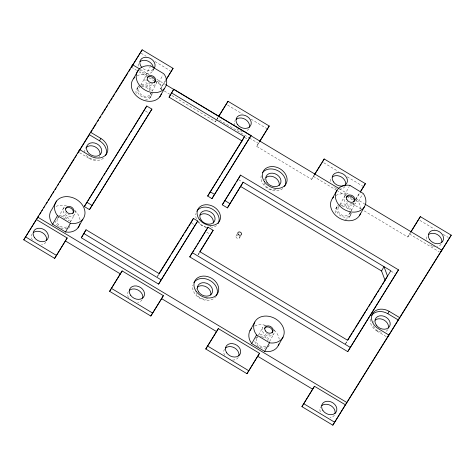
<?xml version="1.0" encoding="UTF-8"?>
<svg xmlns="http://www.w3.org/2000/svg" width="475" height="475" viewBox="0 0 475 475"><rect width="100%" height="100%" fill="white"/><g stroke="black" fill="none" stroke-linecap="round" stroke-linejoin="round"><path stroke-width="0.36" stroke-dasharray="2.38 1.78" d="M79.598 152.718L88.688 158.169L89.359 156.982M57.582 218.684L59.007 216.143M63.644 207.884L59.363 215.507A8.01 6.294 29.3 0 1 70.615 222.294M136.996 88.7L138.207 86.539M137.085 75.798A16.019 12.593 29.3 0 1 142.767 74.367L145.938 74.599L150.094 67.195M140.357 85.88L139.282 87.786A6.407 5.035 29.3 0 0 142.85 95.748A6.407 5.035 29.3 0 0 150.777 93.159M140.713 85.245L145.344 76.986M152.635 71.149L153.657 69.332M70.353 222.098L74.634 214.474M68.733 228.261L69.944 226.1M150.272 94.377L151.697 91.835M152.053 91.2L156.334 83.576M150.142 97.785L151.353 95.623M161.85 90.007A16.019 12.593 29.3 0 0 159.885 83.719L158.84 82.335L162.996 74.931M161.803 89.496L160.538 88.736L165.336 80.75M171.908 95.552L215.49 121.689L216.167 120.478M157.296 276.634L158.68 274.164M314.355 175.014L311.647 179.354L256.696 146.401L259.172 142.138M198.093 254.748L199.827 251.661M236.146 235.82L237.055 234.205M239.578 237.88L240.493 236.259M311.647 179.354L314.117 175.091M256.767 338.135L258.192 335.593M258.548 334.958L262.829 327.334M335.884 208.572L337.096 206.417M335.95 195.421A16.019 12.593 29.3 0 1 344.69 193.919L345.052 194.002L349.208 186.598M338.473 207.237L339.542 205.331M339.898 204.695L344.535 196.436M269.539 341.549L273.82 333.925M268.523 346.631L269.129 345.551A8.01 6.294 29.3 0 1 268.446 346.418M361.071 208.994L352.86 204.066L353.537 202.861M349.463 213.827L350.888 211.286M351.245 210.651L355.52 203.027M349.624 216.814L350.835 214.652M361.018 209.083A16.019 12.593 29.3 0 0 358.429 202.16L358.192 201.887L362.692 193.859M345.42 343.924L347.498 340.219M364.224 210.888L407.805 237.019L410.275 232.756M386.211 336.591L377.376 331.289L378.373 329.508M160.538 88.736L165.573 80.673M217.96 117.426L217.182 118.667L248.888 137.673M215.49 121.689L216.262 120.448M216.648 119.831L218.197 117.349M157.385 276.616L158.555 274.734M256.696 146.401L259.409 142.061M198.182 254.725L199.363 252.842M355.716 199.185L359.587 192.981M352.86 204.066L353.632 202.825M355.567 199.726L359.824 192.903M407.805 237.019L410.519 232.679M345.468 343.912L347.427 340.771M141.099 53.218L146.146 56.24M154.975 61.536L170.115 70.615M227.596 105.082L242.179 113.828M251.049 119.154L267.538 129.04M323.754 162.753L338.337 171.493M347.213 176.819L363.696 186.705M419.906 220.412L434.411 229.11M443.246 234.407L448.293 237.435M140.291 69.38L149.197 74.718M156.827 79.295L165.098 84.253M339.352 188.753L348.258 194.091M355.888 198.669L364.159 203.627M145.938 74.599L147.167 75.335M151.466 77.912L152.695 78.654M156.999 81.231L158.84 82.335M345.052 194.002L346.928 195.13M350.057 197.006L351.933 198.128M355.686 200.385L358.192 201.887M131.326 67.177L136.373 70.205M138.896 71.719L146.466 76.255M148.99 77.769L154.037 80.798M154.666 81.172L162.236 85.714M249.518 138.053L258.394 143.379M313.346 176.332L336.169 190.018M336.805 190.398L346.311 196.098M346.946 196.484L353.287 200.284M409.503 233.997L439.149 251.774M244.845 137.584L247.374 139.098M164.326 91.01L171.279 95.178M145.487 111.043L148.348 112.759M238.735 179.811L242.541 182.091M391.002 271.124L394.808 273.404M191.603 223.137L194.061 224.61M206.732 232.21L209.594 233.926M56.086 206.364A16.019 12.593 29.3 0 1 66.423 205.871M74.866 210.532A16.019 12.593 29.3 0 1 80.162 221.659M254.743 326.058A16.019 12.593 29.3 0 1 266.024 325.434M274.354 330.262A16.019 12.593 29.3 0 1 279.217 339.138M211.06 226.171A8.01 6.294 29.3 0 1 210.021 226.717M206.287 227.163A8.01 6.294 29.3 0 1 198.526 221.344M239.442 236.212A2.001 1.573 29.3 0 1 238.646 238.498A2.001 1.573 29.3 0 1 236.01 236.924A2.001 1.573 29.3 0 1 237.726 235.178M153.235 69.368A8.01 6.294 29.3 0 1 142.47 68.103M334.4 415.114A8.01 6.294 29.3 0 1 330.03 417.685M320.316 411.861A8.01 6.294 29.3 0 1 320.667 406.873M238.242 357.449A8.01 6.294 29.3 0 1 231.919 360.014M224.705 355.342A8.01 6.294 29.3 0 1 224.503 349.208M207.587 298.68A8.01 6.294 29.3 0 1 196.086 293.307M195.961 289.311A8.01 6.294 29.3 0 1 196.436 288.319M142.084 299.784A8.01 6.294 29.3 0 1 137.714 302.355M128.547 297.677A8.01 6.294 29.3 0 1 128.345 291.543M45.921 242.119A8.01 6.294 29.3 0 1 41.557 244.69M32.383 240.012A8.01 6.294 29.3 0 1 32.187 233.878M95.707 159.066A8.01 6.294 29.3 0 1 85.524 154.126M84.906 152.38A8.01 6.294 29.3 0 1 86.112 147.648M99.613 156.002A8.01 6.294 29.3 0 1 98.711 157.379M387.76 329.632A8.01 6.294 29.3 0 1 385.172 331.752M381.437 332.197A8.01 6.294 29.3 0 1 373.35 325.197M373.546 322.383A8.01 6.294 29.3 0 1 374.021 321.391M441.115 244.144A8.01 6.294 29.3 0 1 437.362 246.614M434.791 246.715A8.01 6.294 29.3 0 1 433.461 246.454M432.802 246.252A8.01 6.294 29.3 0 1 429.252 244.12M426.633 239.133A8.01 6.294 29.3 0 1 427.381 235.909M344.957 186.479A8.01 6.294 29.3 0 1 338.633 189.05M336.644 188.587A8.01 6.294 29.3 0 1 333.088 186.455M330.475 181.468A8.01 6.294 29.3 0 1 331.218 178.244M248.799 128.814A8.01 6.294 29.3 0 1 245.047 131.284M242.476 131.379A8.01 6.294 29.3 0 1 236.93 128.79M234.715 125.56A8.01 6.294 29.3 0 1 235.06 120.579M153.383 67.925A8.01 6.294 29.3 0 1 148.58 73.678A8.01 6.294 29.3 0 1 139.846 70.128M138.154 66.132A8.01 6.294 29.3 0 1 138.902 62.908M275.945 189.151A8.01 6.294 29.3 0 1 264.13 182.602M264.326 179.787A8.01 6.294 29.3 0 1 264.801 178.796M255.277 338.23A8.01 6.294 29.3 0 1 257.937 337.001M262.497 337.363A8.01 6.294 29.3 0 1 263.773 337.909M349.968 211.826A8.01 6.294 29.3 0 1 345.254 219.385M335.35 212.972A8.01 6.294 29.3 0 1 338.473 206.453M342.208 206.007A8.01 6.294 29.3 0 1 349.077 210.128M150.961 92.928A8.01 6.294 29.3 0 1 145.463 99.982M136.171 93.557A8.01 6.294 29.3 0 1 139.252 87.02M141.669 86.503A8.01 6.294 29.3 0 1 149.868 90.642M57.582 217.9A8.01 6.294 29.3 0 1 58.746 217.55M63.306 217.912A8.01 6.294 29.3 0 1 66.862 220.044M265.685 346.423A6.407 5.035 29.3 0 1 257.693 344.12A6.407 5.035 29.3 0 1 257.646 337.143M260.264 336.08A6.407 5.035 29.3 0 1 268.037 340.741M349.962 212.61A6.407 5.035 29.3 0 1 341.299 214.807A6.407 5.035 29.3 0 1 339.352 206.245M340.539 205.544A6.407 5.035 29.3 0 1 349.737 209.843M141.354 86.094A6.407 5.035 29.3 0 1 150.551 90.393M66.5 226.973A6.407 5.035 29.3 0 1 58.508 224.669A6.407 5.035 29.3 0 1 58.461 217.692M61.079 216.63A6.407 5.035 29.3 0 1 68.649 220.828M269.699 334.311A4.406 3.462 29.3 0 1 268.624 334.305M267.532 334.056A4.406 3.462 29.3 0 1 266.493 333.569M352.67 203.033A4.406 3.462 29.3 0 1 349.588 203.264M347.558 202.225A4.406 3.462 29.3 0 1 346.762 201.43M152.849 83.832A4.406 3.462 29.3 0 1 150.741 83.897M149.655 83.552A4.406 3.462 29.3 0 1 148.651 82.994M146.757 80.406A4.406 3.462 29.3 0 1 146.644 79.444M69.439 214.86A4.406 3.462 29.3 0 1 68.341 214.605M66.387 213.429A4.406 3.462 29.3 0 1 65.657 212.592M273.659 329.021A6.407 5.035 29.3 0 1 270.489 335.962A6.407 5.035 29.3 0 1 262.36 330.695A6.407 5.035 29.3 0 1 267.888 325.28M355.799 199.043A6.407 5.035 29.3 0 1 352.521 205.004A6.407 5.035 29.3 0 1 344.69 201.347A6.407 5.035 29.3 0 1 346.602 194.744M74.907 210.49A6.407 5.035 29.3 0 1 71.63 216.452A6.407 5.035 29.3 0 1 63.798 212.794A6.407 5.035 29.3 0 1 65.71 206.192M156.934 80.999A6.407 5.035 29.3 0 1 148.17 84.556A6.407 5.035 29.3 0 1 147.416 75.293M152.38 93.094A8.01 6.294 29.3 0 1 141.087 96.199A8.01 6.294 29.3 0 1 140.107 85.019A8.01 6.294 29.3 0 1 152.172 90.767M67.355 228.22A8.01 6.294 29.3 0 1 58.597 226.527M58.075 226.076A8.01 6.294 29.3 0 1 55.462 221.083M351.464 213.127A8.01 6.294 29.3 0 1 340.634 215.876A8.01 6.294 29.3 0 1 338.194 205.17M339.684 204.297A8.01 6.294 29.3 0 1 351.583 211.428M266.546 347.67A8.01 6.294 29.3 0 1 254.648 340.533M259.766 334.738A8.01 6.294 29.3 0 1 269.479 340.563M377.376 331.289A13.015 10.23 29.3 0 1 370.363 318.458M216.161 296.109A13.015 10.23 29.3 0 1 201.085 298.894A13.015 10.23 29.3 0 1 192.814 285.196M216.44 225.589A12.314 9.678 29.3 0 1 211.464 227.715M206.631 227.436A12.314 9.678 29.3 0 1 197.832 221.558M196.418 218.957A12.314 9.678 29.3 0 1 195.878 213.625M282.744 188.599A13.015 10.23 29.3 0 1 267.947 188.569A13.015 10.23 29.3 0 1 261.179 175.673M103.491 158.205A13.015 10.23 29.3 0 1 88.688 158.169"/><path stroke-width="0.71" d="M36.284 219.444L67.195 237.981L54.661 258.37L23.75 239.833L79.723 149.619L90.024 155.794A13.015 10.23 29.3 0 0 106.602 153.805A13.015 10.23 29.3 0 0 100.86 138.433L90.559 132.252L132.662 64.802L139.656 68.994M79.723 149.619L78.387 151.994L90.559 132.252M132.662 64.802L131.326 67.177L142.167 49.816L173.072 68.347L165.959 80.055M56.62 200.984L51.775 209.623A16.019 12.593 29.3 0 0 51.567 222.799L52.654 224.248L65.544 231.978L68.649 232.222A16.019 12.593 29.3 0 0 79.942 223.689M142.167 49.816L131.07 67.895M133.433 78.779L138.284 70.14M52.654 224.248L57.499 215.608L56.418 214.16A16.019 12.593 29.3 0 1 63.478 196.929A16.019 12.593 29.3 0 1 84.158 208.341A16.019 12.593 29.3 0 1 73.5 223.577L70.389 223.339L57.499 215.608M105.598 155.604A13.015 10.23 29.3 0 0 99.53 140.808L100.86 138.433M65.544 231.978L70.389 223.339M54.661 258.37L67.195 237.981M84.318 206.524L146.769 106.038L151.923 109.125L89.466 209.612L84.318 206.524L87.062 202.124M78.013 227.857L82.864 219.213M146.769 106.038L132.964 128.583M89.466 209.612L151.923 109.125M159.76 96.906L164.605 88.267M81.332 237.773L86.046 229.781L159.024 273.547L193.414 218.447L197.707 221.023L158.602 284.115L81.332 237.773L86.046 229.781M223.689 170.388L242.054 140.956L169.076 97.197L173.797 89.199L251.067 135.541L211.957 198.633L207.664 196.056L244.482 136.64L171.505 92.874M173.797 89.199L169.076 97.197M109.606 291.317L122.14 270.934L163.352 295.646L161.654 298.668L150.818 316.035L109.606 291.317L122.14 270.934M259.795 141.443L269.236 126.012L228.024 101.3L218.583 116.725M190.992 222.769L193.414 218.447M158.602 284.115L197.707 221.023M242.054 140.956L244.482 136.64M211.957 198.633L251.067 135.541M150.818 316.035L163.352 295.646M213.162 230.292L199.827 251.661L347.498 340.219L390.848 270.762L243.176 182.204L227.412 207.896L222.264 204.808L240.528 175.109L398.501 269.848L347.724 351.637L189.745 256.898L208.014 227.204L213.162 230.292L199.755 252.213M208.014 227.204L199.019 242.042M238.45 178.814L240.528 175.109M227.412 207.896L243.176 182.204M205.764 348.988L218.304 328.599L259.51 353.311L246.976 373.7L205.764 348.988L216.22 332.245M218.304 328.599L216.606 331.621L161.654 298.668M322.483 161.993L324.182 158.965L365.394 183.683L360.21 192.286M249.951 330.642L254.802 322.003M336.894 190.416L332.049 199.055A16.019 12.593 29.3 0 0 340.587 218.785A16.019 12.593 29.3 0 0 360.608 213.127M278.944 343.9A16.019 12.593 29.3 0 1 266.131 351.648L264.67 351.393L251.714 343.621L256.565 334.982L254.843 332.12A16.019 12.593 29.3 0 1 264.284 316.13A16.019 12.593 29.3 0 1 283.824 329.323A16.019 12.593 29.3 0 1 270.976 343.009L269.515 342.754L256.565 334.982M246.976 373.7L259.51 353.311M264.67 351.393L269.515 342.754M278.207 345.741L283.058 337.102M359.522 215.531L364.372 206.892M301.928 406.653L314.462 386.264L345.367 404.801L332.832 425.184L301.928 406.653L314.462 386.264M385.088 280.428L381.556 270.964L383.984 266.647L387.517 276.106L382.345 284.828M332.832 425.184L451.25 235.167L420.339 216.63L411.291 231.438M347.724 351.637L398.501 269.848M371.693 315.394A13.015 10.23 29.3 0 1 387.802 313.684L389.132 311.309L399.641 317.609L387.475 337.345L388.805 334.97L378.712 328.914A13.015 10.23 29.3 0 1 372.661 313.577A13.015 10.23 29.3 0 1 389.132 311.309M345.367 404.801L388.805 334.97M364.794 204.007L441.744 250.153L440.414 252.528L451.25 235.167M23.75 239.833L38.635 215.988M39.419 214.736L40.987 212.224M41.764 210.965L42.548 209.713M43.724 207.83L44.899 205.948M46.075 204.066L47.251 202.184M48.426 200.302L49.602 198.419M50.386 197.161L51.953 194.655M52.731 193.396L53.907 191.514M55.082 189.632L56.258 187.75M57.433 185.868L58.609 183.985M59.393 182.732L60.96 180.221M61.744 178.968L63.312 176.457M64.095 175.198L74.278 158.888M75.062 157.629L76.623 155.123M77.407 153.864L78.975 151.353M79.758 150.1L89.941 133.784M90.725 132.531L92.293 130.019M93.076 128.767L96.211 123.743M97.387 121.861L98.562 119.979M99.732 118.097L100.908 116.215M102.083 114.332L103.259 112.45M104.043 111.198L105.61 108.686M106.394 107.427L107.57 105.545M108.745 103.663L109.921 101.781M110.699 100.528L112.266 98.016M113.05 96.763L114.617 94.252M115.401 92.999L127.935 72.918M128.719 71.66L130.287 69.154M87.851 200.866L100.403 180.755M101.187 179.497L102.76 176.985M103.544 175.726L105.112 173.209M105.895 171.956L114.137 158.757M114.92 157.498L127.472 137.382M128.262 136.129L129.829 133.612M130.613 132.353L132.181 129.841M166.107 79.509L173.072 68.347M218.346 116.802L228.024 101.3M158.947 274.111L170.673 255.324M171.451 254.078L179.271 241.555M180.049 240.303L181.61 237.797M182.394 236.544L183.956 234.038M184.739 232.786L188.254 227.151M189.038 225.898L190.6 223.398M207.664 196.056L218.221 179.152M218.999 177.899L220.56 175.394M221.344 174.141L222.906 171.635M259.558 141.52L269.236 126.012M189.745 256.898L193.996 250.093M194.768 248.852L196.317 246.377M197.089 245.142L198.247 243.283M222.264 204.808L235.784 183.142M236.556 181.907L238.1 179.431M314.503 174.467L324.182 158.965M314.741 174.39L322.098 162.61M360.359 191.74L365.394 183.683M410.667 232.132L420.339 216.63M347.819 340.142L352.135 333.224M352.919 331.972L354.487 329.454M355.276 328.195L365.477 311.855M366.261 310.597L367.828 308.085M368.612 306.826L370.185 304.315M370.969 303.056L372.537 300.544M373.32 299.286L376.853 293.627M377.637 292.368L379.204 289.857M379.988 288.598L381.562 286.087M399.641 317.609L441.744 250.153M165.733 84.633L338.717 188.367M240.754 186.527L381.556 270.964M210.092 191.734L214.385 194.311M224.687 200.486L229.841 203.579M89.223 134.627L99.53 140.808M387.802 313.684L398.311 319.984M192.173 252.581L350.146 347.314M86.741 202.208L91.895 205.295M83.754 233.457L161.025 279.793M37.62 217.069L346.702 402.42M65.497 241.003L120.442 273.956M257.818 356.333L312.764 389.286M25.448 236.811L56.353 255.342M111.304 288.295L152.517 313.007M207.462 345.96L248.674 370.678M303.62 403.625L334.531 422.162M251.714 343.621L249.993 340.759A16.019 12.593 29.3 0 1 251.471 328.48M161.316 94.008A16.019 12.593 29.3 0 1 139.549 98.295A16.019 12.593 29.3 0 1 134.811 77.324M332.411 198.508A16.019 12.593 29.3 0 1 333.735 197.012M199.969 215.116A8.01 6.294 29.3 0 1 209.077 215.133A8.01 6.294 29.3 0 1 213.239 223.072M141.983 67.616A8.01 6.294 29.3 0 1 141.55 58.763A8.01 6.294 29.3 0 1 151.578 59.179A8.01 6.294 29.3 0 1 154.333 68.127M321.765 405.632A8.01 6.294 29.3 0 1 330.867 405.65A8.01 6.294 29.3 0 1 335.029 413.588M225.601 347.967A8.01 6.294 29.3 0 1 234.709 347.985A8.01 6.294 29.3 0 1 238.872 355.923M197.535 287.078A8.01 6.294 29.3 0 1 206.637 287.096A8.01 6.294 29.3 0 1 210.799 295.034M129.443 290.302A8.01 6.294 29.3 0 1 138.552 290.32A8.01 6.294 29.3 0 1 142.714 298.258M33.286 232.637A8.01 6.294 29.3 0 1 42.388 232.655A8.01 6.294 29.3 0 1 46.55 240.593M86.112 147.648A8.01 6.294 29.3 0 1 94.952 146.739A8.01 6.294 29.3 0 1 100.023 154.393M375.119 320.15A8.01 6.294 29.3 0 1 384.228 320.168A8.01 6.294 29.3 0 1 388.39 328.106M428.474 234.668A8.01 6.294 29.3 0 1 437.582 234.686A8.01 6.294 29.3 0 1 441.744 242.624M332.316 176.997A8.01 6.294 29.3 0 1 341.424 177.021A8.01 6.294 29.3 0 1 345.586 184.959M236.158 119.332A8.01 6.294 29.3 0 1 245.266 119.35A8.01 6.294 29.3 0 1 249.428 127.294M140 61.667A8.01 6.294 29.3 0 1 148.176 61.198A8.01 6.294 29.3 0 1 153.383 67.925M265.893 177.549A8.01 6.294 29.3 0 1 275.001 177.573A8.01 6.294 29.3 0 1 279.163 185.511M264.545 328.367A4.406 3.462 29.3 0 1 270.156 327.691A4.406 3.462 29.3 0 1 272.104 332.898M346.109 197.725A4.406 3.462 29.3 0 1 351.536 196.614A4.406 3.462 29.3 0 1 353.946 201.738M147.256 77.746A4.406 3.462 29.3 0 1 153.027 77.573A4.406 3.462 29.3 0 1 154.422 82.816M65.36 208.917A4.406 3.462 29.3 0 1 70.971 208.24A4.406 3.462 29.3 0 1 72.912 213.447M193.842 282.72A13.015 10.23 29.3 0 1 210.051 280.517A13.015 10.23 29.3 0 1 216.493 295.527M196.798 211.262A12.314 9.678 29.3 0 1 212.39 209.137A12.314 9.678 29.3 0 1 218.084 223.642M262.58 172.645A13.015 10.23 29.3 0 1 279.146 171.428A13.015 10.23 29.3 0 1 284.525 186.58M150.789 65.96L147.612 65.728A16.019 12.593 29.3 0 0 137.055 81.035A16.019 12.593 29.3 0 0 157.783 92.358A16.019 12.593 29.3 0 0 164.736 75.08L163.691 73.696L150.789 65.96M349.897 185.363L349.541 185.28A16.019 12.593 29.3 0 0 335.825 199.209A16.019 12.593 29.3 0 0 356.867 211.832A16.019 12.593 29.3 0 0 363.28 193.515L349.897 185.363M201.115 220.02A8.01 6.294 29.3 0 0 214.308 221.57A8.01 6.294 29.3 0 0 206.892 210.763A8.01 6.294 29.3 0 0 201.115 220.02M238.1 234.252A2.001 1.573 29.3 0 0 241.401 234.644A2.001 1.573 29.3 0 0 239.542 231.942A2.001 1.573 29.3 0 0 238.1 234.252M34.432 237.542A8.01 6.294 29.3 0 0 47.619 239.091A8.01 6.294 29.3 0 0 40.209 228.285A8.01 6.294 29.3 0 0 34.432 237.542M130.589 295.207A8.01 6.294 29.3 0 0 143.782 296.756A8.01 6.294 29.3 0 0 136.367 285.95A8.01 6.294 29.3 0 0 130.589 295.207M226.747 352.872A8.01 6.294 29.3 0 0 239.94 354.421A8.01 6.294 29.3 0 0 232.524 343.621A8.01 6.294 29.3 0 0 226.747 352.872M322.911 410.537A8.01 6.294 29.3 0 0 336.098 412.092A8.01 6.294 29.3 0 0 328.682 401.286A8.01 6.294 29.3 0 0 322.911 410.537M237.304 124.236A8.01 6.294 29.3 0 0 250.497 125.792A8.01 6.294 29.3 0 0 243.081 114.986A8.01 6.294 29.3 0 0 237.304 124.236M333.462 181.907A8.01 6.294 29.3 0 0 346.655 183.457A8.01 6.294 29.3 0 0 339.239 172.651A8.01 6.294 29.3 0 0 333.462 181.907M429.62 239.572A8.01 6.294 29.3 0 0 442.813 241.122A8.01 6.294 29.3 0 0 435.397 230.316A8.01 6.294 29.3 0 0 429.62 239.572M198.681 291.983A8.01 6.294 29.3 0 0 211.868 293.532A8.01 6.294 29.3 0 0 204.452 282.732A8.01 6.294 29.3 0 0 198.681 291.983M267.039 182.459A8.01 6.294 29.3 0 0 280.232 184.009A8.01 6.294 29.3 0 0 272.816 173.203A8.01 6.294 29.3 0 0 267.039 182.459M87.222 151.103A8.01 6.294 29.3 0 0 100.409 154.357A8.01 6.294 29.3 0 0 94.697 143.011A8.01 6.294 29.3 0 0 87.222 151.103M376.265 325.054A8.01 6.294 29.3 0 0 389.458 326.604A8.01 6.294 29.3 0 0 382.043 315.798A8.01 6.294 29.3 0 0 376.265 325.054M265.454 330.962A4.406 3.462 29.3 0 0 272.709 331.817A4.406 3.462 29.3 0 0 268.63 325.874A4.406 3.462 29.3 0 0 265.454 330.962M66.268 211.512A4.406 3.462 29.3 0 0 73.518 212.367A4.406 3.462 29.3 0 0 69.445 206.423A4.406 3.462 29.3 0 0 66.268 211.512M147.761 80.281A4.406 3.462 29.3 0 0 155.034 81.736A4.406 3.462 29.3 0 0 151.549 75.59A4.406 3.462 29.3 0 0 147.761 80.281M346.798 199.441A4.406 3.462 29.3 0 0 354.029 201.4A4.406 3.462 29.3 0 0 351.072 195.118A4.406 3.462 29.3 0 0 346.798 199.441M196.062 291.211A13.015 10.23 29.3 0 0 217.497 293.734A13.015 10.23 29.3 0 0 205.443 276.171A13.015 10.23 29.3 0 0 196.062 291.211M199.167 219.183A12.314 9.678 29.3 0 0 219.414 221.267A12.314 9.678 29.3 0 0 207.735 204.778A12.314 9.678 29.3 0 0 199.167 219.183M264.427 181.688A13.015 10.23 29.3 0 0 285.861 184.205A13.015 10.23 29.3 0 0 273.808 166.648A13.015 10.23 29.3 0 0 264.427 181.688"/></g></svg>
